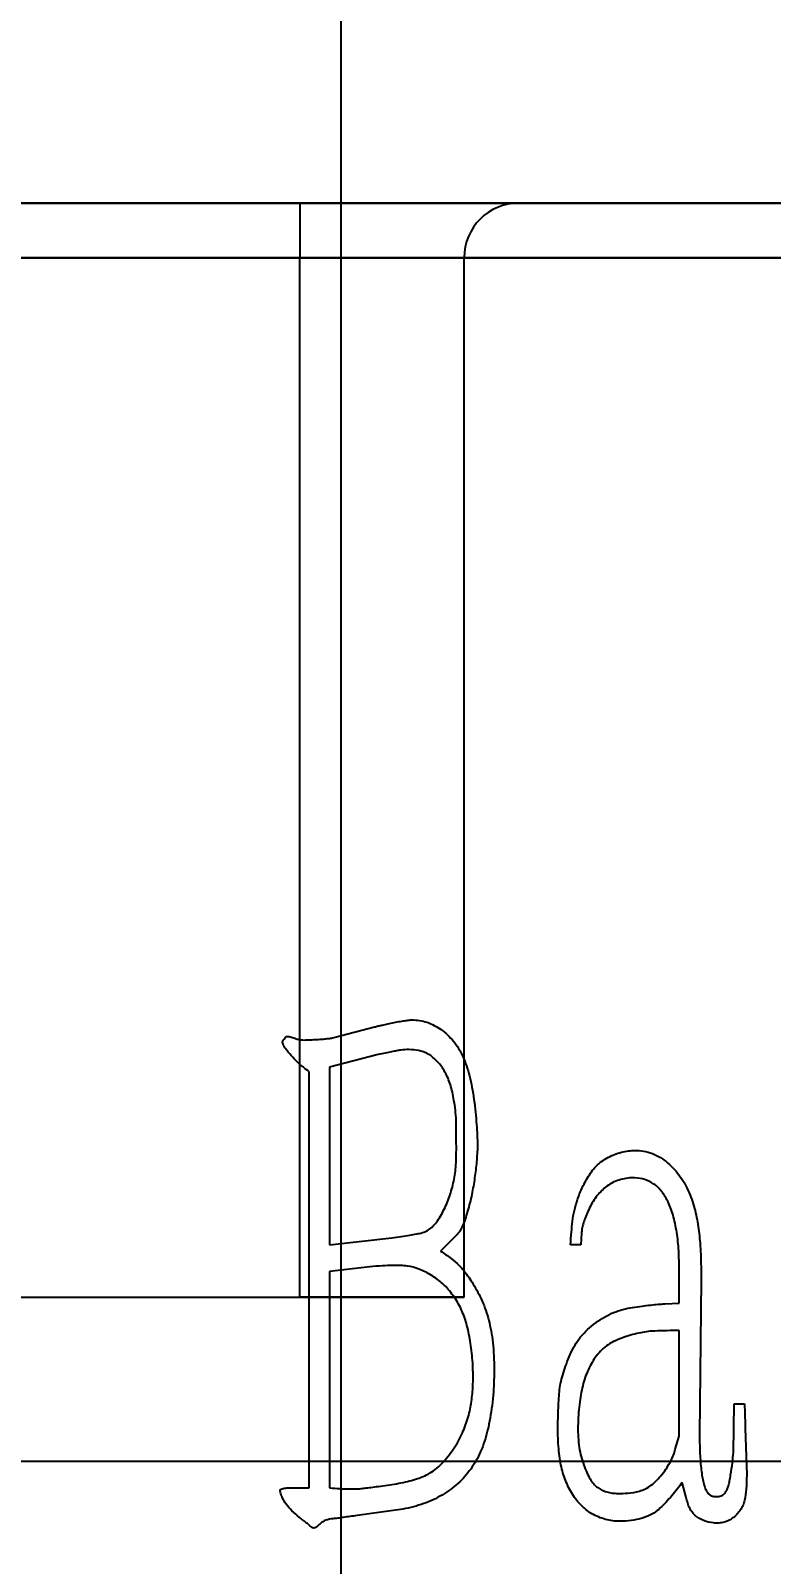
# Model space of a CAD drawing. Header units: millimetres. Extents: x 2 to 292, y 3 to 207.
# Drawn here: x 99.25 to 106.02, y 115.5 to 129.52 of the extents above; entities that cross this region are included whole.
import ezdxf

# ---------------------------------------------------------------- set-up
doc = ezdxf.new("R2010")
doc.units = ezdxf.units.MM
doc.layers.add('图框', color=7, linetype='Continuous')
doc.styles.add('SLDTEXTSTYLE2', font='TXT', dxfattribs={"width": 0.7})
doc.dimstyles.new('SLDDIMSTYLE2', dxfattribs={"dimtxt": 3.5, "dimasz": 4.08, "dimexe": 0, "dimexo": 0.0625, "dimgap": 0.875, "dimtad": 0, "dimtih": 1, "dimtoh": 1, "dimlfac": 2, "dimrnd": 1e-09, "dimzin": 12, "dimdsep": 46, "dimtxsty": 'SLDTEXTSTYLE2', "dimsah": 1, "dimcen": 0.09, "dimadec": 0, "dimazin": 3, "dimtfac": 1, "dimtofl": 0, "dimtmove": 0, "dimatfit": 3, "dimfxl": 0, "dimfrac": 2, "dimtolj": 1, "dimtzin": 12, "dimarcsym": 0})

# ---------------------------------------------------------------- blocks, each defined once
blk = doc.blocks.new('_D_6')
at = {"layer": '图框'}
for p, q in [((102.083, 113.44), (102.083, 142.871)), ((91.583, 141.855), (102.083, 141.855))]:
    blk.add_line(p, q, dxfattribs=at)
blk.add_solid([(102.083, 141.855), (98.003, 142.363), (98.003, 141.347)], dxfattribs=at)
at = {"layer": '图框', "insert": (99.737, 142.871), "char_height": 3.5, "attachment_point": 1, "rotation": 90, "style": 'SLDTEXTSTYLE2'}
blk.add_mtext('108', dxfattribs=at)
blk = doc.blocks.new('_D_7')
at = {"layer": '图框'}
for p, q in [((109.083, 113.44), (109.083, 142.871)), ((102.083, 141.855), (109.083, 141.855))]:
    blk.add_line(p, q, dxfattribs=at)
blk.add_solid([(109.083, 141.855), (105.003, 142.363), (105.003, 141.347)], dxfattribs=at)
at = {"layer": '图框', "insert": (106.737, 142.871), "char_height": 3.5, "attachment_point": 1, "rotation": 90, "style": 'SLDTEXTSTYLE2'}
blk.add_mtext('122', dxfattribs=at)
blk = doc.blocks.new('_D_8')
at = {"layer": '图框'}
for p, q in [((119.583, 113.44), (119.583, 142.871)), ((109.083, 141.855), (119.583, 141.855))]:
    blk.add_line(p, q, dxfattribs=at)
blk.add_solid([(119.583, 141.855), (115.503, 142.363), (115.503, 141.347)], dxfattribs=at)
at = {"layer": '图框', "insert": (117.237, 142.871), "char_height": 3.5, "attachment_point": 1, "rotation": 90, "style": 'SLDTEXTSTYLE2'}
blk.add_mtext('143', dxfattribs=at)
blk = doc.blocks.new('_D_9')
at = {"layer": '图框'}
for p, q in [((126.583, 113.44), (126.583, 142.871)), ((119.583, 141.855), (126.583, 141.855))]:
    blk.add_line(p, q, dxfattribs=at)
blk.add_solid([(126.583, 141.855), (122.503, 142.363), (122.503, 141.347)], dxfattribs=at)
at = {"layer": '图框', "insert": (124.237, 142.871), "char_height": 3.5, "attachment_point": 1, "rotation": 90, "style": 'SLDTEXTSTYLE2'}
blk.add_mtext('157', dxfattribs=at)
blk = doc.blocks.new('_D_10')
at = {"layer": '图框'}
for p, q in [((137.083, 113.44), (137.083, 142.871)), ((126.583, 141.855), (137.083, 141.855))]:
    blk.add_line(p, q, dxfattribs=at)
blk.add_solid([(137.083, 141.855), (133.003, 142.363), (133.003, 141.347)], dxfattribs=at)
at = {"layer": '图框', "insert": (134.737, 142.871), "char_height": 3.5, "attachment_point": 1, "rotation": 90, "style": 'SLDTEXTSTYLE2'}
blk.add_mtext('178', dxfattribs=at)
blk = doc.blocks.new('_D_11')
at = {"layer": '图框'}
for p, q in [((144.083, 113.44), (144.083, 142.871)), ((137.083, 141.855), (144.083, 141.855))]:
    blk.add_line(p, q, dxfattribs=at)
blk.add_solid([(144.083, 141.855), (140.003, 142.363), (140.003, 141.347)], dxfattribs=at)
at = {"layer": '图框', "insert": (141.737, 142.871), "char_height": 3.5, "attachment_point": 1, "rotation": 90, "style": 'SLDTEXTSTYLE2'}
blk.add_mtext('192', dxfattribs=at)
blk = doc.blocks.new('_D_12')
at = {"layer": '图框'}
for p, q in [((154.583, 113.44), (154.583, 142.871)), ((144.083, 141.855), (154.583, 141.855))]:
    blk.add_line(p, q, dxfattribs=at)
blk.add_solid([(154.583, 141.855), (150.503, 142.363), (150.503, 141.347)], dxfattribs=at)
at = {"layer": '图框', "insert": (152.237, 142.871), "char_height": 3.5, "attachment_point": 1, "rotation": 90, "style": 'SLDTEXTSTYLE2'}
blk.add_mtext('213', dxfattribs=at)
blk = doc.blocks.new('_D_13')
at = {"layer": '图框'}
for p, q in [((161.583, 113.44), (161.583, 142.871)), ((154.583, 141.855), (161.583, 141.855))]:
    blk.add_line(p, q, dxfattribs=at)
blk.add_solid([(161.583, 141.855), (157.503, 142.363), (157.503, 141.347)], dxfattribs=at)
at = {"layer": '图框', "insert": (159.237, 142.871), "char_height": 3.5, "attachment_point": 1, "rotation": 90, "style": 'SLDTEXTSTYLE2'}
blk.add_mtext('227', dxfattribs=at)
blk = doc.blocks.new('_D_14')
at = {"layer": '图框'}
for p, q in [((172.083, 113.44), (172.083, 142.871)), ((161.583, 141.855), (172.083, 141.855))]:
    blk.add_line(p, q, dxfattribs=at)
blk.add_solid([(172.083, 141.855), (168.003, 142.363), (168.003, 141.347)], dxfattribs=at)
at = {"layer": '图框', "insert": (169.737, 142.871), "char_height": 3.5, "attachment_point": 1, "rotation": 90, "style": 'SLDTEXTSTYLE2'}
blk.add_mtext('248', dxfattribs=at)
blk = doc.blocks.new('_D_15')
at = {"layer": '图框'}
for p, q in [((179.083, 113.44), (179.083, 142.871)), ((172.083, 141.855), (179.083, 141.855))]:
    blk.add_line(p, q, dxfattribs=at)
blk.add_solid([(179.083, 141.855), (175.003, 142.363), (175.003, 141.347)], dxfattribs=at)
at = {"layer": '图框', "insert": (176.737, 142.871), "char_height": 3.5, "attachment_point": 1, "rotation": 90, "style": 'SLDTEXTSTYLE2'}
blk.add_mtext('262', dxfattribs=at)
blk = doc.blocks.new('_D_16')
at = {"layer": '图框'}
for p, q in [((189.583, 113.44), (189.583, 142.871)), ((179.083, 141.855), (189.583, 141.855))]:
    blk.add_line(p, q, dxfattribs=at)
blk.add_solid([(189.583, 141.855), (185.503, 142.363), (185.503, 141.347)], dxfattribs=at)
at = {"layer": '图框', "insert": (187.237, 142.871), "char_height": 3.5, "attachment_point": 1, "rotation": 90, "style": 'SLDTEXTSTYLE2'}
blk.add_mtext('283', dxfattribs=at)
blk = doc.blocks.new('_D_17')
at = {"layer": '图框'}
for p, q in [((198.083, 128.94), (198.083, 142.871)), ((189.583, 141.855), (198.083, 141.855))]:
    blk.add_line(p, q, dxfattribs=at)
blk.add_solid([(198.083, 141.855), (194.003, 142.363), (194.003, 141.347)], dxfattribs=at)
at = {"layer": '图框', "insert": (195.737, 142.871), "char_height": 3.5, "attachment_point": 1, "rotation": 90, "style": 'SLDTEXTSTYLE2'}
blk.add_mtext('300', dxfattribs=at)

msp = doc.modelspace()

# ---------------------------------------------------------------- linework, layer by layer
at = {"color": 7, "linetype": 'Continuous', "lineweight": 25}
for p, q in [((197.58308136, 127.94026728), (48.58308136, 127.94026728)), ((53.29018814, 127.94026728), (197.58308136, 127.94026728)), ((91.95808136, 127.94026728), (101.70808136, 127.94026728)), ((103.70808136, 127.94026728), (101.70808136, 127.94026728)), ((101.70808136, 127.94026728), (103.70808136, 127.94026728)), ((101.70808136, 127.94026728), (101.70808136, 127.44026728)), ((101.70808136, 127.94026728), (101.70808136, 127.44026728)), ((48.58308136, 127.44026728), (197.58308136, 127.44026728)), ((197.58308136, 127.44026728), (53.29018814, 127.44026728)), ((101.70808136, 127.44026728), (91.95808136, 127.44026728)), ((101.70808136, 117.94026728), (101.70808136, 127.44026728)), ((103.20808136, 127.44026728), (101.70808136, 127.44026728)), ((101.70808136, 127.44026728), (103.20808136, 127.44026728)), ((103.20808136, 117.94026728), (103.20808136, 127.44026728)), ((102.02890268, 120.31667895), (102.38901348, 120.4093702)), ((102.42417223, 120.15793188), (101.9788281, 120.04286689)), ((101.9788281, 120.04286689), (101.9788281, 118.41810661)), ((101.79131478, 116.19564763), (101.79131478, 120.00025023)), ((101.9788281, 118.41810661), (102.54669513, 118.48203161)), ((103.14332842, 118.51079785), (102.99310468, 118.36057412)), ((104.28225874, 118.52571369), (104.27480082, 118.41810661)), ((104.27480082, 118.41810661), (104.18104416, 118.41810661)), ((102.3453314, 118.21674288), (101.9788281, 118.1730608)), ((105.17401241, 117.88539832), (105.17401241, 118.25190163)), ((101.9788281, 118.1730608), (101.9788281, 116.19564763)), ((105.37537615, 118.09421997), (105.36046032, 116.68467384)), ((91.95808136, 117.94026728), (101.70808136, 117.94026728)), ((101.70808136, 117.94026728), (103.20808136, 117.94026728)), ((103.20808136, 117.94026728), (101.70808136, 117.94026728)), ((105.04403159, 117.87794041), (105.17401241, 117.88539832)), ((105.17401241, 116.66975801), (105.17401241, 117.63396001)), ((105.67049654, 116.51953427), (105.67688904, 116.9648784)), ((105.67688904, 116.9648784), (105.7706457, 116.9648784)), ((105.13778825, 116.54830052), (105.17401241, 116.66975801)), ((105.77810361, 116.74220633), (105.79195403, 116.31071262)), ((54.33308136, 116.44026728), (191.83308136, 116.44026728)), ((105.23900283, 116.10934889), (105.20277866, 116.24572221)), ((101.58355855, 116.19564763), (101.79131478, 116.19564763)), ((102.64790971, 116.00174181), (102.23026641, 115.94420932))]:
    msp.add_line(p, q, dxfattribs=at)
msp.add_arc((103.70808136, 127.44026728), 0.5, 90, 180, dxfattribs=at)
msp.add_arc((103.70808136, 127.44026728), 0.5, 90, 180, dxfattribs=at)
for points, knots in [([(102.38901348, 120.4093702), (102.39999319, 120.41233836), (102.42429062, 120.41890673), (102.46545577, 120.4267325), (102.51392904, 120.43787094), (102.56838911, 120.44859952), (102.62240162, 120.46079088), (102.67168159, 120.46728533), (102.71236855, 120.47403435), (102.7370288, 120.47425978), (102.74805887, 120.47436061)], [0, 0, 0, 0, 0.0933305658, 0.206534791, 0.3437640897, 0.5015600119, 0.6622113554, 0.7978523346, 0.9095831231, 1, 1, 1, 1]), ([(102.38901348, 120.4093702), (102.39999319, 120.41233836), (102.42429062, 120.41890673), (102.46545577, 120.4267325), (102.51392904, 120.43787094), (102.56838911, 120.44859952), (102.62240162, 120.46079088), (102.67168159, 120.46728533), (102.71236855, 120.47403435), (102.7370288, 120.47425978), (102.74805887, 120.47436061)], [0, 0, 0, 0, 0.0933305658, 0.206534791, 0.3437640897, 0.5015600119, 0.6622113554, 0.7978523346, 0.9095831231, 1, 1, 1, 1]), ([(102.74805887, 120.47436061), (102.77159884, 120.4718001), (102.81863365, 120.466684), (102.88771758, 120.44749316), (102.95331485, 120.41549083), (103.01602588, 120.37435047), (103.07320989, 120.32286877), (103.1253593, 120.26356981), (103.17007206, 120.19502513), (103.20728309, 120.11696608), (103.23891113, 120.03053923), (103.2659171, 119.93442294), (103.28627831, 119.82845509), (103.30279967, 119.71570666), (103.31517558, 119.6026551), (103.32352951, 119.49497177), (103.3292455, 119.3958631), (103.33032606, 119.33259585), (103.33084173, 119.30240237)], [0, 0, 0, 0, 0.0492562821, 0.0984181129, 0.1483634045, 0.2006618472, 0.2540877863, 0.308068643, 0.3646750672, 0.4238737507, 0.487746474, 0.5561058921, 0.6315166981, 0.7122504324, 0.7933389677, 0.8682587298, 0.937128181, 1, 1, 1, 1]), ([(102.74805887, 120.47436061), (102.77159884, 120.4718001), (102.81863365, 120.466684), (102.88771758, 120.44749316), (102.95331485, 120.41549083), (103.01602588, 120.37435047), (103.07320989, 120.32286877), (103.1253593, 120.26356981), (103.17007206, 120.19502513), (103.20728309, 120.11696608), (103.23891113, 120.03053923), (103.2659171, 119.93442294), (103.28627831, 119.82845509), (103.30279967, 119.71570666), (103.31517558, 119.6026551), (103.32352951, 119.49497177), (103.3292455, 119.3958631), (103.33032606, 119.33259585), (103.33084173, 119.30240237)], [0, 0, 0, 0, 0.0492562821, 0.0984181129, 0.1483634045, 0.2006618472, 0.2540877863, 0.308068643, 0.3646750672, 0.4238737507, 0.487746474, 0.5561058921, 0.6315166981, 0.7122504324, 0.7933389677, 0.8682587298, 0.937128181, 1, 1, 1, 1]), ([(101.79131478, 120.00025023), (101.77391728, 120.01373349), (101.74236568, 120.03818635), (101.69507624, 120.07496434), (101.65070807, 120.12328523), (101.60899172, 120.16821167), (101.57607968, 120.20934492), (101.55941585, 120.23687088), (101.5481361, 120.25823768), (101.54988269, 120.2801894), (101.56190379, 120.29697666), (101.57355077, 120.31896447), (101.60556395, 120.32486127), (101.64092785, 120.31156222), (101.67854235, 120.3003824), (101.70814996, 120.29064854), (101.73415632, 120.28984694), (101.76504698, 120.28971436), (101.80941225, 120.29279245), (101.86344907, 120.29386592), (101.91825657, 120.29760199), (101.96563917, 120.30377413), (102.00186665, 120.3070686), (102.02115273, 120.31392412), (102.02890268, 120.31667895)], [0, 0, 0, 0, 0.0748923659, 0.1358226597, 0.2032966295, 0.2973798478, 0.3447305378, 0.3816025921, 0.407619062, 0.4245711224, 0.4532035082, 0.4773591941, 0.5049009136, 0.5532424706, 0.6051912374, 0.6388795437, 0.6582417989, 0.6932675435, 0.7440519649, 0.8093170343, 0.877125276, 0.930609805, 0.9721161343, 1, 1, 1, 1]), ([(101.79131478, 120.00025023), (101.77391728, 120.01373349), (101.74236568, 120.03818635), (101.69507624, 120.07496434), (101.65070807, 120.12328523), (101.60899172, 120.16821167), (101.57607968, 120.20934492), (101.55941585, 120.23687088), (101.5481361, 120.25823768), (101.54988269, 120.2801894), (101.56190379, 120.29697666), (101.57355077, 120.31896447), (101.60556395, 120.32486127), (101.64092785, 120.31156222), (101.67854235, 120.3003824), (101.70814996, 120.29064854), (101.73415632, 120.28984694), (101.76504698, 120.28971436), (101.80941225, 120.29279245), (101.86344907, 120.29386592), (101.91825657, 120.29760199), (101.96563917, 120.30377413), (102.00186665, 120.3070686), (102.02115273, 120.31392412), (102.02890268, 120.31667895)], [0, 0, 0, 0, 0.0748923659, 0.1358226597, 0.2032966295, 0.2973798478, 0.3447305378, 0.3816025921, 0.407619062, 0.4245711224, 0.4532035082, 0.4773591941, 0.5049009136, 0.5532424706, 0.6051912374, 0.6388795437, 0.6582417989, 0.6932675435, 0.7440519649, 0.8093170343, 0.877125276, 0.930609805, 0.9721161343, 1, 1, 1, 1]), ([(103.13693592, 119.55384068), (103.13455166, 119.58585589), (103.13000666, 119.64688488), (103.1163707, 119.73342851), (103.10244407, 119.81088887), (103.07865914, 119.89938665), (103.03931374, 119.99741), (102.97929599, 120.079176), (102.92467865, 120.13108761), (102.88278661, 120.16238145), (102.83749708, 120.1825767), (102.77800855, 120.19698833), (102.70842625, 120.20347667), (102.64146194, 120.20008866), (102.5885764, 120.19036937), (102.54121047, 120.18218992), (102.48568906, 120.16997113), (102.44549789, 120.16210546), (102.42417223, 120.15793188)], [0, 0, 0, 0, 0.0836139222, 0.1593890171, 0.2281739375, 0.2885590565, 0.3980415245, 0.5013215646, 0.5497613688, 0.5941899621, 0.6368485588, 0.6779219169, 0.753243604, 0.8181269196, 0.8519006639, 0.8932855816, 0.9433767207, 1, 1, 1, 1]), ([(103.13693592, 119.55384068), (103.13455166, 119.58585589), (103.13000666, 119.64688488), (103.1163707, 119.73342851), (103.10244407, 119.81088887), (103.07865914, 119.89938665), (103.03931374, 119.99741), (102.97929599, 120.079176), (102.92467865, 120.13108761), (102.88278661, 120.16238145), (102.83749708, 120.1825767), (102.77800855, 120.19698833), (102.70842625, 120.20347667), (102.64146194, 120.20008866), (102.5885764, 120.19036937), (102.54121047, 120.18218992), (102.48568906, 120.16997113), (102.44549789, 120.16210546), (102.42417223, 120.15793188)], [0, 0, 0, 0, 0.0836139222, 0.1593890171, 0.2281739375, 0.2885590565, 0.3980415245, 0.5013215646, 0.5497613688, 0.5941899621, 0.6368485588, 0.6779219169, 0.753243604, 0.8181269196, 0.8519006639, 0.8932855816, 0.9433767207, 1, 1, 1, 1]), ([(102.54669513, 118.48203161), (102.57582623, 118.48585427), (102.63060291, 118.49304221), (102.70671456, 118.504287), (102.77091276, 118.51648677), (102.82606592, 118.52689677), (102.8749757, 118.54659111), (102.9178859, 118.58012375), (102.9579041, 118.62506207), (103.0063456, 118.70131739), (103.05928125, 118.80765434), (103.10376379, 118.94605592), (103.13263499, 119.09197908), (103.13812839, 119.24485037), (103.13664257, 119.39934068), (103.13683881, 119.50269585), (103.13693592, 119.55384068)], [0, 0, 0, 0, 0.0624126788, 0.1173577563, 0.1633745052, 0.2012587503, 0.2364241825, 0.2741428291, 0.315804436, 0.3637175109, 0.4656025505, 0.5672275326, 0.6716802654, 0.7804774768, 0.8913702978, 1, 1, 1, 1]), ([(102.54669513, 118.48203161), (102.57582623, 118.48585427), (102.63060291, 118.49304221), (102.70671456, 118.504287), (102.77091276, 118.51648677), (102.82606592, 118.52689677), (102.8749757, 118.54659111), (102.9178859, 118.58012375), (102.9579041, 118.62506207), (103.0063456, 118.70131739), (103.05928125, 118.80765434), (103.10376379, 118.94605592), (103.13263499, 119.09197908), (103.13812839, 119.24485037), (103.13664257, 119.39934068), (103.13683881, 119.50269585), (103.13693592, 119.55384068)], [0, 0, 0, 0, 0.0624126788, 0.1173577563, 0.1633745052, 0.2012587503, 0.2364241825, 0.2741428291, 0.315804436, 0.3637175109, 0.4656025505, 0.5672275326, 0.6716802654, 0.7804774768, 0.8913702978, 1, 1, 1, 1]), ([(103.33084173, 119.30240237), (103.32776786, 119.25406205), (103.3215598, 119.1564328), (103.30323471, 119.00874926), (103.27573762, 118.85722317), (103.24299245, 118.73181701), (103.21298065, 118.63779881), (103.1902795, 118.58169551), (103.17001658, 118.53866552), (103.15120345, 118.51902093), (103.14332842, 118.51079785)], [0, 0, 0, 0, 0.17654161, 0.3565475926, 0.5421643502, 0.7374738838, 0.8287687893, 0.9013706312, 0.958714477, 1, 1, 1, 1]), ([(103.33084173, 119.30240237), (103.32776786, 119.25406205), (103.3215598, 119.1564328), (103.30323471, 119.00874926), (103.27573762, 118.85722317), (103.24299245, 118.73181701), (103.21298065, 118.63779881), (103.1902795, 118.58169551), (103.17001658, 118.53866552), (103.15120345, 118.51902093), (103.14332842, 118.51079785)], [0, 0, 0, 0, 0.17654161, 0.3565475926, 0.5421643502, 0.7374738838, 0.8287687893, 0.9013706312, 0.958714477, 1, 1, 1, 1]), ([(104.18104416, 118.41810661), (104.18381962, 118.456463), (104.18901516, 118.52826469), (104.19758349, 118.63277), (104.21512423, 118.73399272), (104.24521244, 118.83846508), (104.29008422, 118.94873078), (104.34112364, 119.04069399), (104.39126259, 119.11283961), (104.4388745, 119.15935334), (104.49173097, 119.20009422), (104.57080428, 119.24096147), (104.67617952, 119.27816117), (104.76419588, 119.28012676), (104.80750911, 119.28109404)], [0, 0, 0, 0, 0.0961505363, 0.1799901205, 0.2620238343, 0.3525149, 0.4512740262, 0.5589823773, 0.6149239905, 0.670170826, 0.7246851219, 0.7810898242, 0.8922733539, 1, 1, 1, 1]), ([(104.18104416, 118.41810661), (104.18381962, 118.456463), (104.18901516, 118.52826469), (104.19758349, 118.63277), (104.21512423, 118.73399272), (104.24521244, 118.83846508), (104.29008422, 118.94873078), (104.34112364, 119.04069399), (104.39126259, 119.11283961), (104.4388745, 119.15935334), (104.49173097, 119.20009422), (104.57080428, 119.24096147), (104.67617952, 119.27816117), (104.76419588, 119.28012676), (104.80750911, 119.28109404)], [0, 0, 0, 0, 0.0961505363, 0.1799901205, 0.2620238343, 0.3525149, 0.4512740262, 0.5589823773, 0.6149239905, 0.670170826, 0.7246851219, 0.7810898242, 0.8922733539, 1, 1, 1, 1]), ([(104.80750911, 119.28109404), (104.83546277, 119.27639658), (104.89053759, 119.26714156), (104.9683137, 119.23622414), (105.03985567, 119.19324679), (105.1026773, 119.13698092), (105.16016409, 119.07477035), (105.20954619, 119.0060694), (105.25023416, 118.93183384), (105.29348472, 118.82678304), (105.33258713, 118.68986583), (105.35628618, 118.54806018), (105.36504371, 118.42809754), (105.37214047, 118.3269351), (105.37469759, 118.21426888), (105.3751433, 118.1354155), (105.37537615, 118.09421997)], [0, 0, 0, 0, 0.0588780933, 0.1160027385, 0.1730699238, 0.2317806173, 0.2909227912, 0.3492035009, 0.4074513646, 0.4667781563, 0.5854156096, 0.7030905089, 0.7654196511, 0.8358074158, 0.9142205545, 1, 1, 1, 1]), ([(104.80750911, 119.28109404), (104.83546277, 119.27639658), (104.89053759, 119.26714156), (104.9683137, 119.23622414), (105.03985567, 119.19324679), (105.1026773, 119.13698092), (105.16016409, 119.07477035), (105.20954619, 119.0060694), (105.25023416, 118.93183384), (105.29348472, 118.82678304), (105.33258713, 118.68986583), (105.35628618, 118.54806018), (105.36504371, 118.42809754), (105.37214047, 118.3269351), (105.37469759, 118.21426888), (105.3751433, 118.1354155), (105.37537615, 118.09421997)], [0, 0, 0, 0, 0.0588780933, 0.1160027385, 0.1730699238, 0.2317806173, 0.2909227912, 0.3492035009, 0.4074513646, 0.4667781563, 0.5854156096, 0.7030905089, 0.7654196511, 0.8358074158, 0.9142205545, 1, 1, 1, 1]), ([(104.72121037, 119.02859031), (104.69906386, 119.02569887), (104.65583818, 119.02005534), (104.59456976, 119.00071152), (104.53904945, 118.97224848), (104.48916217, 118.93621257), (104.4447539, 118.89212354), (104.40427179, 118.84240353), (104.36903973, 118.78520023), (104.33984398, 118.72397445), (104.31432981, 118.66482828), (104.29808148, 118.61055759), (104.28437359, 118.56579603), (104.28289953, 118.53785845), (104.28225874, 118.52571369)], [0, 0, 0, 0, 0.0926943312, 0.180921274, 0.2654147045, 0.3510351053, 0.4355800876, 0.5247892699, 0.6169414554, 0.7139761635, 0.8066234776, 0.8841096715, 0.9496212155, 1, 1, 1, 1]), ([(104.72121037, 119.02859031), (104.69906386, 119.02569887), (104.65583818, 119.02005534), (104.59456976, 119.00071152), (104.53904945, 118.97224848), (104.48916217, 118.93621257), (104.4447539, 118.89212354), (104.40427179, 118.84240353), (104.36903973, 118.78520023), (104.33984398, 118.72397445), (104.31432981, 118.66482828), (104.29808148, 118.61055759), (104.28437359, 118.56579603), (104.28289953, 118.53785845), (104.28225874, 118.52571369)], [0, 0, 0, 0, 0.0926943312, 0.180921274, 0.2654147045, 0.3510351053, 0.4355800876, 0.5247892699, 0.6169414554, 0.7139761635, 0.8066234776, 0.8841096715, 0.9496212155, 1, 1, 1, 1]), ([(105.17401241, 118.25190163), (105.1723418, 118.31057535), (105.16907649, 118.4252563), (105.14857449, 118.56514551), (105.12389682, 118.66901123), (105.10380938, 118.73904884), (105.077296, 118.80064295), (105.04910541, 118.85527229), (105.01689051, 118.90215532), (104.98314759, 118.94249033), (104.94508631, 118.97402531), (104.89119812, 119.00483524), (104.81593328, 119.0297958), (104.75338203, 119.02899974), (104.72121037, 119.02859031)], [0, 0, 0, 0, 0.1735100721, 0.3391347746, 0.4168388154, 0.4892743721, 0.5542344593, 0.6148456752, 0.6707807203, 0.722161682, 0.7699031796, 0.8160226588, 0.9053758702, 1, 1, 1, 1]), ([(105.17401241, 118.25190163), (105.1723418, 118.31057535), (105.16907649, 118.4252563), (105.14857449, 118.56514551), (105.12389682, 118.66901123), (105.10380938, 118.73904884), (105.077296, 118.80064295), (105.04910541, 118.85527229), (105.01689051, 118.90215532), (104.98314759, 118.94249033), (104.94508631, 118.97402531), (104.89119812, 119.00483524), (104.81593328, 119.0297958), (104.75338203, 119.02899974), (104.72121037, 119.02859031)], [0, 0, 0, 0, 0.1735100721, 0.3391347746, 0.4168388154, 0.4892743721, 0.5542344593, 0.6148456752, 0.6707807203, 0.722161682, 0.7699031796, 0.8160226588, 0.9053758702, 1, 1, 1, 1]), ([(102.99310468, 118.36057412), (103.02551099, 118.33844269), (103.08414377, 118.29840028), (103.15051994, 118.24225346), (103.19801656, 118.19437813), (103.23301457, 118.14694519), (103.27304593, 118.08903799), (103.329692, 117.99482358), (103.39730077, 117.86055254), (103.44029595, 117.70920199), (103.46644383, 117.57607964), (103.4766925, 117.46190257), (103.48369492, 117.3360882), (103.48266727, 117.2482914), (103.48213089, 117.2024663)], [0, 0, 0, 0, 0.08918190798, 0.16135695571, 0.197335891, 0.24224017689, 0.29510216161, 0.35742473766, 0.49214001579, 0.63546774558, 0.71354969213, 0.80041267344, 0.89582637857, 1, 1, 1, 1]), ([(102.99310468, 118.36057412), (103.02551099, 118.33844269), (103.08414377, 118.29840028), (103.15051994, 118.24225346), (103.19801656, 118.19437813), (103.23301457, 118.14694519), (103.27304593, 118.08903799), (103.329692, 117.99482358), (103.39730077, 117.86055254), (103.44029595, 117.70920199), (103.46644383, 117.57607964), (103.4766925, 117.46190257), (103.48369492, 117.3360882), (103.48266727, 117.2482914), (103.48213089, 117.2024663)], [0, 0, 0, 0, 0.08918190798, 0.16135695571, 0.197335891, 0.24224017689, 0.29510216161, 0.35742473766, 0.49214001579, 0.63546774558, 0.71354969213, 0.80041267344, 0.89582637857, 1, 1, 1, 1]), ([(103.28715966, 117.33883962), (103.28142301, 117.39863794), (103.27038953, 117.51365007), (103.23820227, 117.67783849), (103.18877699, 117.82674672), (103.11266173, 117.95471669), (103.01957592, 118.06207174), (102.91182848, 118.14284108), (102.80137273, 118.19676472), (102.70709605, 118.22322211), (102.62563245, 118.22951278), (102.54842479, 118.23032018), (102.45283674, 118.22531932), (102.38331515, 118.2197731), (102.3453314, 118.21674288)], [0, 0, 0, 0, 0.1198441935, 0.2305003709, 0.3333993539, 0.4312628529, 0.5256849546, 0.6152823772, 0.6980255349, 0.7698950073, 0.8090419471, 0.860792084, 0.9239424816, 1, 1, 1, 1]), ([(103.28715966, 117.33883962), (103.28142301, 117.39863794), (103.27038953, 117.51365007), (103.23820227, 117.67783849), (103.18877699, 117.82674672), (103.11266173, 117.95471669), (103.01957592, 118.06207174), (102.91182848, 118.14284108), (102.80137273, 118.19676472), (102.70709605, 118.22322211), (102.62563245, 118.22951278), (102.54842479, 118.23032018), (102.45283674, 118.22531932), (102.38331515, 118.2197731), (102.3453314, 118.21674288)], [0, 0, 0, 0, 0.1198441935, 0.2305003709, 0.3333993539, 0.4312628529, 0.5256849546, 0.6152823772, 0.6980255349, 0.7698950073, 0.8090419471, 0.860792084, 0.9239424816, 1, 1, 1, 1]), ([(104.08089501, 117.09485922), (104.0851201, 117.11944684), (104.09395787, 117.17087762), (104.11558282, 117.24875052), (104.14416223, 117.33058898), (104.17669013, 117.41552351), (104.21833842, 117.49950361), (104.27186208, 117.57695009), (104.33714546, 117.64536054), (104.40997947, 117.70710324), (104.49011411, 117.75856008), (104.57393624, 117.79923646), (104.65984668, 117.83018931), (104.74776674, 117.84673957), (104.83233134, 117.85721935), (104.91000741, 117.86746784), (104.97969085, 117.87375798), (105.02342796, 117.87660108), (105.04403159, 117.87794041)], [0, 0, 0, 0, 0.0542720181, 0.1135227071, 0.1756095664, 0.2429274268, 0.3113718769, 0.379127632, 0.4469362731, 0.5166092226, 0.58650477, 0.6535692122, 0.7190834471, 0.7845703179, 0.8477541187, 0.9046068252, 0.9550622978, 1, 1, 1, 1]), ([(104.08089501, 117.09485922), (104.0851201, 117.11944684), (104.09395787, 117.17087762), (104.11558282, 117.24875052), (104.14416223, 117.33058898), (104.17669013, 117.41552351), (104.21833842, 117.49950361), (104.27186208, 117.57695009), (104.33714546, 117.64536054), (104.40997947, 117.70710324), (104.49011411, 117.75856008), (104.57393624, 117.79923646), (104.65984668, 117.83018931), (104.74776674, 117.84673957), (104.83233134, 117.85721935), (104.91000741, 117.86746784), (104.97969085, 117.87375798), (105.02342796, 117.87660108), (105.04403159, 117.87794041)], [0, 0, 0, 0, 0.0542720181, 0.1135227071, 0.1756095664, 0.2429274268, 0.3113718769, 0.379127632, 0.4469362731, 0.5166092226, 0.58650477, 0.6535692122, 0.7190834471, 0.7845703179, 0.8477541187, 0.9046068252, 0.9550622978, 1, 1, 1, 1]), ([(105.17401241, 117.63396001), (105.13742756, 117.63372609), (105.06317898, 117.63325136), (104.96872288, 117.63073958), (104.88802646, 117.62668527), (104.82101206, 117.61350622), (104.74709755, 117.59702721), (104.66974241, 117.57301131), (104.59368105, 117.54386136), (104.52441163, 117.50619066), (104.46601221, 117.4593183), (104.4168761, 117.40459968), (104.37708187, 117.34354994), (104.34240192, 117.27757213), (104.31369514, 117.20623232), (104.29149534, 117.12901381), (104.27494641, 117.0458554), (104.26055258, 116.95674791), (104.25281119, 116.86059648), (104.24811303, 116.76072008), (104.25001785, 116.66137333), (104.25879562, 116.56778995), (104.27699492, 116.48249937), (104.29490915, 116.42989357), (104.30356707, 116.40446928)], [0, 0, 0, 0, 0.0591193317, 0.1199820793, 0.1527775159, 0.1894832131, 0.2301363324, 0.2751610057, 0.3202441716, 0.3616081971, 0.4020337936, 0.4406421325, 0.479960647, 0.5194963925, 0.5609558735, 0.6040019019, 0.6491398357, 0.6979253346, 0.7497842371, 0.8049309616, 0.8594680126, 0.9102388115, 0.9566185628, 1, 1, 1, 1]), ([(105.17401241, 117.63396001), (105.13742756, 117.63372609), (105.06317898, 117.63325136), (104.96872288, 117.63073958), (104.88802646, 117.62668527), (104.82101206, 117.61350622), (104.74709755, 117.59702721), (104.66974241, 117.57301131), (104.59368105, 117.54386136), (104.52441163, 117.50619066), (104.46601221, 117.4593183), (104.4168761, 117.40459968), (104.37708187, 117.34354994), (104.34240192, 117.27757213), (104.31369514, 117.20623232), (104.29149534, 117.12901381), (104.27494641, 117.0458554), (104.26055258, 116.95674791), (104.25281119, 116.86059648), (104.24811303, 116.76072008), (104.25001785, 116.66137333), (104.25879562, 116.56778995), (104.27699492, 116.48249937), (104.29490915, 116.42989357), (104.30356707, 116.40446928)], [0, 0, 0, 0, 0.0591193317, 0.1199820793, 0.1527775159, 0.1894832131, 0.2301363324, 0.2751610057, 0.3202441716, 0.3616081971, 0.4020337936, 0.4406421325, 0.479960647, 0.5194963925, 0.5609558735, 0.6040019019, 0.6491398357, 0.6979253346, 0.7497842371, 0.8049309616, 0.8594680126, 0.9102388115, 0.9566185628, 1, 1, 1, 1]), ([(101.9788281, 116.19564763), (102.00971304, 116.19335692), (102.06647335, 116.18914705), (102.1435874, 116.18563606), (102.20505604, 116.1857168), (102.25530325, 116.18724335), (102.30405703, 116.19459663), (102.36077247, 116.19959916), (102.42973576, 116.21074), (102.53564537, 116.22258443), (102.66674018, 116.24811125), (102.79278617, 116.28068663), (102.88336689, 116.3212233), (102.94641162, 116.36352573), (103.00691779, 116.41745742), (103.07922291, 116.50510091), (103.15929338, 116.61997836), (103.22434693, 116.76731587), (103.26727315, 116.91255025), (103.28582934, 117.0573798), (103.29226566, 117.19923807), (103.28884824, 117.29267272), (103.28715966, 117.33883962)], [0, 0, 0, 0, 0.0449081356, 0.0825321126, 0.1118849623, 0.134052279, 0.1553221536, 0.1833012441, 0.216583109, 0.2565681971, 0.3377723762, 0.4101351128, 0.4446990186, 0.4811196323, 0.5197795485, 0.5617829225, 0.6456221972, 0.7219096481, 0.7942723846, 0.8644774394, 0.9330370808, 1, 1, 1, 1]), ([(101.9788281, 116.19564763), (102.00971304, 116.19335692), (102.06647335, 116.18914705), (102.1435874, 116.18563606), (102.20505604, 116.1857168), (102.25530325, 116.18724335), (102.30405703, 116.19459663), (102.36077247, 116.19959916), (102.42973576, 116.21074), (102.53564537, 116.22258443), (102.66674018, 116.24811125), (102.79278617, 116.28068663), (102.88336689, 116.3212233), (102.94641162, 116.36352573), (103.00691779, 116.41745742), (103.07922291, 116.50510091), (103.15929338, 116.61997836), (103.22434693, 116.76731587), (103.26727315, 116.91255025), (103.28582934, 117.0573798), (103.29226566, 117.19923807), (103.28884824, 117.29267272), (103.28715966, 117.33883962)], [0, 0, 0, 0, 0.0449081356, 0.0825321126, 0.1118849623, 0.134052279, 0.1553221536, 0.1833012441, 0.216583109, 0.2565681971, 0.3377723762, 0.4101351128, 0.4446990186, 0.4811196323, 0.5197795485, 0.5617829225, 0.6456221972, 0.7219096481, 0.7942723846, 0.8644774394, 0.9330370808, 1, 1, 1, 1]), ([(103.48213089, 117.2024663), (103.48038454, 117.1591196), (103.47698653, 117.07477638), (103.46561721, 116.95161298), (103.44680506, 116.8355548), (103.42559273, 116.72593316), (103.39652158, 116.62409245), (103.36196038, 116.5304059), (103.32005721, 116.44490916), (103.27074577, 116.3679941), (103.21521057, 116.29817015), (103.15232688, 116.23568629), (103.08313908, 116.17922351), (103.00702512, 116.12910584), (102.92557812, 116.08534642), (102.83780163, 116.05028829), (102.74531792, 116.0209981), (102.6807342, 116.00823077), (102.64790971, 116.00174181)], [0, 0, 0, 0, 0.0806988713, 0.1570224296, 0.2299057816, 0.2993544923, 0.3646035772, 0.4266957938, 0.484902077, 0.5413495467, 0.5963439292, 0.6505347889, 0.7059442888, 0.7621981131, 0.8198316639, 0.8776164842, 0.9377989204, 1, 1, 1, 1]), ([(103.48213089, 117.2024663), (103.48038454, 117.1591196), (103.47698653, 117.07477638), (103.46561721, 116.95161298), (103.44680506, 116.8355548), (103.42559273, 116.72593316), (103.39652158, 116.62409245), (103.36196038, 116.5304059), (103.32005721, 116.44490916), (103.27074577, 116.3679941), (103.21521057, 116.29817015), (103.15232688, 116.23568629), (103.08313908, 116.17922351), (103.00702512, 116.12910584), (102.92557812, 116.08534642), (102.83780163, 116.05028829), (102.74531792, 116.0209981), (102.6807342, 116.00823077), (102.64790971, 116.00174181)], [0, 0, 0, 0, 0.0806988713, 0.1570224296, 0.2299057816, 0.2993544923, 0.3646035772, 0.4266957938, 0.484902077, 0.5413495467, 0.5963439292, 0.6505347889, 0.7059442888, 0.7621981131, 0.8198316639, 0.8776164842, 0.9377989204, 1, 1, 1, 1]), ([(104.68498621, 115.89306932), (104.66260864, 115.89176154), (104.61776357, 115.88914071), (104.55076798, 115.89598714), (104.48467435, 115.91075666), (104.42156547, 115.93553208), (104.36110618, 115.96710075), (104.30746606, 116.00802901), (104.25789598, 116.05443717), (104.20184098, 116.1275961), (104.14471848, 116.23142758), (104.10560983, 116.3464688), (104.08454609, 116.44723911), (104.07493094, 116.53286271), (104.06668841, 116.62697951), (104.06565791, 116.7276516), (104.06649734, 116.82888688), (104.0700635, 116.9247669), (104.07370919, 117.01256458), (104.07857036, 117.06823654), (104.08089501, 117.09485922)], [0, 0, 0, 0, 0.0431970869, 0.0865677875, 0.1294593594, 0.1734963486, 0.2170345773, 0.2606213226, 0.3032768175, 0.3476960979, 0.4378909307, 0.5306503267, 0.5810530112, 0.6363055014, 0.6968044065, 0.7632948465, 0.8304599769, 0.892173285, 0.9484365752, 1, 1, 1, 1]), ([(104.68498621, 115.89306932), (104.66260864, 115.89176154), (104.61776357, 115.88914071), (104.55076798, 115.89598714), (104.48467435, 115.91075666), (104.42156547, 115.93553208), (104.36110618, 115.96710075), (104.30746606, 116.00802901), (104.25789598, 116.05443717), (104.20184098, 116.1275961), (104.14471848, 116.23142758), (104.10560983, 116.3464688), (104.08454609, 116.44723911), (104.07493094, 116.53286271), (104.06668841, 116.62697951), (104.06565791, 116.7276516), (104.06649734, 116.82888688), (104.0700635, 116.9247669), (104.07370919, 117.01256458), (104.07857036, 117.06823654), (104.08089501, 117.09485922)], [0, 0, 0, 0, 0.0431970869, 0.0865677875, 0.1294593594, 0.1734963486, 0.2170345773, 0.2606213226, 0.3032768175, 0.3476960979, 0.4378909307, 0.5306503267, 0.5810530112, 0.6363055014, 0.6968044065, 0.7632948465, 0.8304599769, 0.892173285, 0.9484365752, 1, 1, 1, 1]), ([(105.7706457, 116.9648784), (105.7718165, 116.94144301), (105.77399803, 116.89777641), (105.77550491, 116.83701399), (105.77856099, 116.78626828), (105.77824373, 116.75570465), (105.77810361, 116.74220633)], [0, 0, 0, 0, 0.3158965647, 0.5886026384, 0.8183077615, 1, 1, 1, 1]), ([(105.7706457, 116.9648784), (105.7718165, 116.94144301), (105.77399803, 116.89777641), (105.77550491, 116.83701399), (105.77856099, 116.78626828), (105.77824373, 116.75570465), (105.77810361, 116.74220633)], [0, 0, 0, 0, 0.3158965647, 0.5886026384, 0.8183077615, 1, 1, 1, 1]), ([(105.36046032, 116.68467384), (105.36097325, 116.63174237), (105.36196241, 116.52966855), (105.37067111, 116.40560573), (105.3816545, 116.31610405), (105.39226907, 116.25983539), (105.40476874, 116.21306284), (105.41889614, 116.17460728), (105.43816119, 116.14542006), (105.46315493, 116.12580284), (105.49364371, 116.11580899), (105.51523502, 116.11646141), (105.5266653, 116.1168068)], [0, 0, 0, 0, 0.2458985332, 0.4741943752, 0.5773419298, 0.6647136052, 0.7399647873, 0.8021631135, 0.8543404203, 0.9002149269, 0.947174503, 1, 1, 1, 1]), ([(105.36046032, 116.68467384), (105.36097325, 116.63174237), (105.36196241, 116.52966855), (105.37067111, 116.40560573), (105.3816545, 116.31610405), (105.39226907, 116.25983539), (105.40476874, 116.21306284), (105.41889614, 116.17460728), (105.43816119, 116.14542006), (105.46315493, 116.12580284), (105.49364371, 116.11580899), (105.51523502, 116.11646141), (105.5266653, 116.1168068)], [0, 0, 0, 0, 0.2458985332, 0.4741943752, 0.5773419298, 0.6647136052, 0.7399647873, 0.8021631135, 0.8543404203, 0.9002149269, 0.947174503, 1, 1, 1, 1]), ([(104.61253788, 116.14557305), (104.6434893, 116.14538503), (104.71022927, 116.14497959), (104.79567837, 116.16068149), (104.86827526, 116.18540147), (104.92181523, 116.21995155), (104.97333705, 116.26531224), (105.02062917, 116.32091891), (105.06238881, 116.38021869), (105.09709484, 116.43850895), (105.12403418, 116.49331938), (105.1333853, 116.53069997), (105.13778825, 116.54830052)], [0, 0, 0, 0, 0.1283851302, 0.2768344675, 0.3585107546, 0.4453031245, 0.5393991369, 0.6429333447, 0.747721292, 0.8403251026, 0.9248175071, 1, 1, 1, 1]), ([(104.61253788, 116.14557305), (104.6434893, 116.14538503), (104.71022927, 116.14497959), (104.79567837, 116.16068149), (104.86827526, 116.18540147), (104.92181523, 116.21995155), (104.97333705, 116.26531224), (105.02062917, 116.32091891), (105.06238881, 116.38021869), (105.09709484, 116.43850895), (105.12403418, 116.49331938), (105.1333853, 116.53069997), (105.13778825, 116.54830052)], [0, 0, 0, 0, 0.1283851302, 0.2768344675, 0.3585107546, 0.4453031245, 0.5393991369, 0.6429333447, 0.747721292, 0.8403251026, 0.9248175071, 1, 1, 1, 1]), ([(105.5266653, 116.1168068), (105.54042237, 116.11861749), (105.56900505, 116.1223795), (105.59647534, 116.15133308), (105.61400404, 116.18310533), (105.62606574, 116.21816182), (105.63655985, 116.26279499), (105.64808835, 116.33257848), (105.66126226, 116.41908163), (105.66758777, 116.48789206), (105.67049654, 116.51953427)], [0, 0, 0, 0, 0.08872692769, 0.18434555091, 0.24590562784, 0.32772440433, 0.42605833565, 0.54672875703, 0.79156496668, 1, 1, 1, 1]), ([(105.5266653, 116.1168068), (105.54042237, 116.11861749), (105.56900505, 116.1223795), (105.59647534, 116.15133308), (105.61400404, 116.18310533), (105.62606574, 116.21816182), (105.63655985, 116.26279499), (105.64808835, 116.33257848), (105.66126226, 116.41908163), (105.66758777, 116.48789206), (105.67049654, 116.51953427)], [0, 0, 0, 0, 0.08872692769, 0.18434555091, 0.24590562784, 0.32772440433, 0.42605833565, 0.54672875703, 0.79156496668, 1, 1, 1, 1]), ([(104.30356707, 116.40446928), (104.31190767, 116.38115774), (104.32753323, 116.33748512), (104.35747183, 116.27943724), (104.38988206, 116.23241116), (104.427503, 116.19822342), (104.46850916, 116.17355936), (104.51347236, 116.15884946), (104.56147962, 116.14670053), (104.59504701, 116.14595929), (104.61253788, 116.14557305)], [0, 0, 0, 0, 0.1693016109, 0.3171753597, 0.446042853, 0.5578966291, 0.6625439057, 0.7709634588, 0.8806565077, 1, 1, 1, 1]), ([(104.30356707, 116.40446928), (104.31190767, 116.38115774), (104.32753323, 116.33748512), (104.35747183, 116.27943724), (104.38988206, 116.23241116), (104.427503, 116.19822342), (104.46850916, 116.17355936), (104.51347236, 116.15884946), (104.56147962, 116.14670053), (104.59504701, 116.14595929), (104.61253788, 116.14557305)], [0, 0, 0, 0, 0.1693016109, 0.3171753597, 0.446042853, 0.5578966291, 0.6625439057, 0.7709634588, 0.8806565077, 1, 1, 1, 1]), ([(105.20277866, 116.24572221), (105.17103049, 116.20441857), (105.10834612, 116.12286766), (105.02194579, 116.02800015), (104.94209864, 115.96147123), (104.86657597, 115.92770385), (104.78022967, 115.9022789), (104.71786064, 115.89624812), (104.68498621, 115.89306932)], [0, 0, 0, 0, 0.2391263273, 0.4721368005, 0.5882648671, 0.7129818241, 0.8487140133, 1, 1, 1, 1]), ([(105.20277866, 116.24572221), (105.17103049, 116.20441857), (105.10834612, 116.12286766), (105.02194579, 116.02800015), (104.94209864, 115.96147123), (104.86657597, 115.92770385), (104.78022967, 115.9022789), (104.71786064, 115.89624812), (104.68498621, 115.89306932)], [0, 0, 0, 0, 0.2391263273, 0.4721368005, 0.5882648671, 0.7129818241, 0.8487140133, 1, 1, 1, 1]), ([(105.79195403, 116.31071262), (105.79107943, 116.2687458), (105.78947065, 116.19155088), (105.77653877, 116.09947107), (105.75871876, 116.03524439), (105.73501778, 115.99457371), (105.70636378, 115.95657682), (105.67054343, 115.92419334), (105.62996312, 115.89819985), (105.58543025, 115.88094154), (105.53805109, 115.87207565), (105.47404636, 115.87436034), (105.39956127, 115.89260003), (105.33282002, 115.92808378), (105.29386295, 115.97100409), (105.2685973, 116.00978366), (105.25144073, 116.05738656), (105.24327256, 116.09151106), (105.23900283, 116.10934889)], [0, 0, 0, 0, 0.1278214878, 0.2351183444, 0.2827009542, 0.3296890676, 0.3775294466, 0.4273252519, 0.4759668703, 0.5235986865, 0.5719989057, 0.621794711, 0.7176039201, 0.8039206599, 0.8468033635, 0.893037608, 0.9440877952, 1, 1, 1, 1]), ([(105.79195403, 116.31071262), (105.79107943, 116.2687458), (105.78947065, 116.19155088), (105.77653877, 116.09947107), (105.75871876, 116.03524439), (105.73501778, 115.99457371), (105.70636378, 115.95657682), (105.67054343, 115.92419334), (105.62996312, 115.89819985), (105.58543025, 115.88094154), (105.53805109, 115.87207565), (105.47404636, 115.87436034), (105.39956127, 115.89260003), (105.33282002, 115.92808378), (105.29386295, 115.97100409), (105.2685973, 116.00978366), (105.25144073, 116.05738656), (105.24327256, 116.09151106), (105.23900283, 116.10934889)], [0, 0, 0, 0, 0.1278214878, 0.2351183444, 0.2827009542, 0.3296890676, 0.3775294466, 0.4273252519, 0.4759668703, 0.5235986865, 0.5719989057, 0.621794711, 0.7176039201, 0.8039206599, 0.8468033635, 0.893037608, 0.9440877952, 1, 1, 1, 1]), ([(101.84245478, 115.82914433), (101.83696022, 115.82853507), (101.82303271, 115.82699073), (101.80735483, 115.84193592), (101.79024934, 115.8581751), (101.76761067, 115.87543591), (101.73935845, 115.89948203), (101.69181022, 115.93413217), (101.63647577, 115.9821376), (101.58417535, 116.04234466), (101.55075994, 116.09456118), (101.53206605, 116.13639286), (101.52854997, 116.16231471), (101.52678988, 116.1837384), (101.55348407, 116.1908352), (101.57110878, 116.19365546), (101.58355855, 116.19564763)], [0, 0, 0, 0, 0.0291719047, 0.0739444169, 0.1083513288, 0.1608967598, 0.2286303238, 0.3118711271, 0.4827475633, 0.62893086, 0.7460229434, 0.8236686928, 0.8729069353, 0.896325352, 0.9267661876, 1, 1, 1, 1]), ([(101.84245478, 115.82914433), (101.83696022, 115.82853507), (101.82303271, 115.82699073), (101.80735483, 115.84193592), (101.79024934, 115.8581751), (101.76761067, 115.87543591), (101.73935845, 115.89948203), (101.69181022, 115.93413217), (101.63647577, 115.9821376), (101.58417535, 116.04234466), (101.55075994, 116.09456118), (101.53206605, 116.13639286), (101.52854997, 116.16231471), (101.52678988, 116.1837384), (101.55348407, 116.1908352), (101.57110878, 116.19365546), (101.58355855, 116.19564763)], [0, 0, 0, 0, 0.0291719047, 0.0739444169, 0.1083513288, 0.1608967598, 0.2286303238, 0.3118711271, 0.4827475633, 0.62893086, 0.7460229434, 0.8236686928, 0.8729069353, 0.896325352, 0.9267661876, 1, 1, 1, 1]), ([(102.23026641, 115.94420932), (102.20793173, 115.94037183), (102.16583689, 115.9331392), (102.10652325, 115.92730179), (102.05607654, 115.91807794), (102.00215594, 115.91442609), (101.94506335, 115.90392415), (101.8935532, 115.87442363), (101.86642548, 115.84239105), (101.84791754, 115.83216317), (101.84245478, 115.82914433)], [0, 0, 0, 0, 0.16411464283, 0.30931183074, 0.4315665002, 0.53499117528, 0.70103051201, 0.84752119109, 0.95499464412, 1, 1, 1, 1]), ([(102.23026641, 115.94420932), (102.20793173, 115.94037183), (102.16583689, 115.9331392), (102.10652325, 115.92730179), (102.05607654, 115.91807794), (102.00215594, 115.91442609), (101.94506335, 115.90392415), (101.8935532, 115.87442363), (101.86642548, 115.84239105), (101.84791754, 115.83216317), (101.84245478, 115.82914433)], [0, 0, 0, 0, 0.16411464283, 0.30931183074, 0.4315665002, 0.53499117528, 0.70103051201, 0.84752119109, 0.95499464412, 1, 1, 1, 1])]:
    msp.add_open_spline(points, degree=3, knots=knots, dxfattribs=at)

# ---------------------------------------------------------------- dimensions: what is measured, and where the dimension line sits
at = {"layer": '图框'}
for feature_location, offset, picture, middle in [((102.08308136, 111.94026728), (0, 30.93106742), '_D_6', (102.08308136, 145.17307073)), ((109.08308136, 111.94026728), (0, 30.93106742), '_D_7', (109.08308136, 145.17550125)), ((119.58308136, 111.94026728), (0, 30.93106742), '_D_8', (119.58308136, 145.17550125)), ((126.58308136, 111.94026728), (0, 30.93106742), '_D_9', (126.58308136, 145.17307073)), ((137.08308136, 111.94026728), (0, 30.93106742), '_D_10', (137.08308136, 145.17064021)), ((144.08308136, 111.94026728), (0, 30.93106742), '_D_11', (144.08308136, 145.17307096)), ((154.58308136, 111.94026728), (0, 30.93106742), '_D_12', (154.58308136, 145.17550125)), ((161.58308136, 111.94026728), (0, 30.93106742), '_D_13', (161.58308136, 145.17307073)), ((172.08308136, 111.94026728), (0, 30.93106742), '_D_14', (172.08308136, 145.17307073)), ((179.08308136, 111.94026728), (0, 30.93106742), '_D_15', (179.08308136, 145.17307096)), ((189.58308136, 111.94026728), (0, 30.93106742), '_D_16', (189.58308136, 145.17307096)), ((198.08308136, 127.44026728), (0, 15.43106742), '_D_17', (198.08308136, 145.17550125))]:
    dim = msp.add_ordinate_dim(feature_location=feature_location, offset=offset, dtype=1, origin=(48.08308136, 127.44026728), dimstyle='SLDDIMSTYLE2', dxfattribs=at)
    dim.commit()
    dim.dimension.update_dxf_attribs({"geometry": picture, "text_midpoint": middle})

doc.saveas('drawing.dxf')
